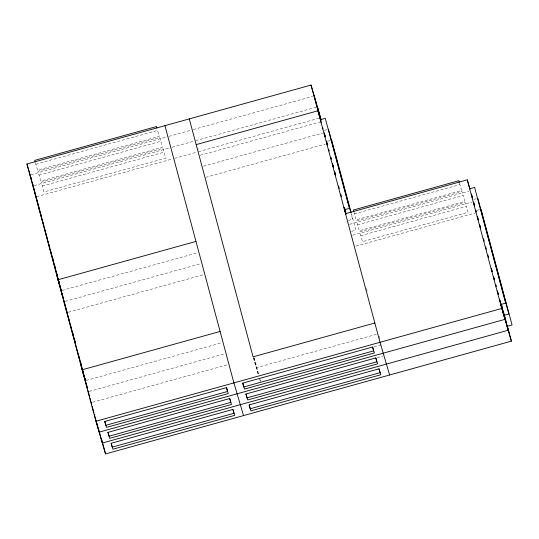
<?xml version="1.0" encoding="UTF-8"?>
<svg xmlns="http://www.w3.org/2000/svg" width="539" height="539" viewBox="0 0 539 539"><rect width="100%" height="100%" fill="white"/><g stroke="black" fill="none" stroke-linecap="round" stroke-linejoin="round"><path stroke-width="0.4" stroke-dasharray="2.69 2.02" d="M35.796 164.233L157.55 130.398L159.301 136.34L37.548 170.176L35.385 162.69M30.966 174.683L167.339 136.785M168.929 136.347L191.709 130.014M193.306 129.569L312.64 96.407M39.003 175.135L160.757 141.299L162.508 147.241L40.755 181.077L37.966 171.274L159.726 137.438L160.757 141.299M34.173 185.584L169.738 147.908M172.136 147.241L194.134 141.13M195.704 140.692L315.847 107.308M42.21 186.029L163.964 152.193L165.716 158.136L43.962 191.972L41.18 182.169L162.933 148.333L163.964 152.193M36.571 196.708L172.136 159.032M174.562 158.358L196.553 152.247M319.054 118.203L198.911 151.594L197.995 148.481M200.198 155.293L320.341 121.908M324.296 130.398L328.467 129.239M203.405 166.194L322.74 133.032M327.503 141.299L331.68 140.133M205.81 177.318L325.145 144.149M61.998 290.44L197.564 252.764M354.372 213.895L459.888 184.574L461.64 190.516L356.117 219.845L353.955 212.353M348.43 220.431L352.607 219.265L351.084 213.592M65.206 301.341L200.771 263.665M349.535 224.352L468.876 191.19M357.579 224.797L463.095 195.475L464.847 201.418L359.324 230.739L356.542 220.936L462.064 191.614L463.095 195.475M351.637 231.325L355.814 230.166L351.468 213.943M473.633 199.457L476.415 198.682M68.413 312.236L203.176 274.789M352.749 235.247L472.083 202.085M360.786 235.698L466.302 206.37L468.054 212.312L362.531 241.64L359.749 231.837L465.272 202.509L466.302 206.37M476.84 210.351L479.622 209.577M355.956 246.148L475.29 212.986M86.132 380.473L221.704 342.797M89.346 391.368L224.911 353.692M92.553 402.269L228.118 364.593M376.431 334.348L256.288 367.733L253.674 357.977M373.992 346.813L381.248 344.798M377.199 357.714L382.845 356.144M253.31 357.613L258.349 374.74M259.724 379.409L260.182 380.965M459.268 182.256L459.888 184.574M366.439 288.48L367.302 291.72M379.247 336.262L380.116 339.503M254.199 357.822L258.781 374.895M259.865 378.964L260.526 381.403M253.829 357.492L258.403 374.571"/><path stroke-width="0.81" d="M503.507 312.007L511.383 341.153L105.536 453.939L95.915 421.242L26.95 164.011L311.043 85.061L321.311 120.17M196.183 144.62L317.936 110.785L320.692 120.13L314.25 95.962M195.974 241.418L57.983 279.768L61.19 290.662L30.811 177.338M345.526 213.68L467.279 179.844L470.028 189.182M469.732 188.751L474.603 187.397L505.636 303.147L500.765 304.501L502.516 310.451M220.107 331.451L82.123 369.794L85.33 380.696L61.406 291.478M374.834 323.002L253.081 356.838L189.29 118.897M95.915 421.242L501.762 308.456L511.383 341.153M104.761 421.464L226.515 387.629L228.26 393.571L106.506 427.407L104.761 421.464L105.792 425.325L227.546 391.489L226.515 387.629M242.745 383.114L372.617 347.028L374.369 352.971L244.497 389.064L242.745 383.114L243.783 386.975L373.655 350.882L372.617 347.028M500.933 304.07L503.972 315.403L508.843 314.048L477.81 198.291M107.968 432.366L229.722 398.53L231.474 404.472L109.713 438.308L107.968 432.366L108.999 436.219L230.753 402.384L229.722 398.53M245.952 394.016L375.824 357.923L377.576 363.865L247.704 399.958L245.952 394.016L246.99 397.876L376.862 361.784L375.824 357.923M111.175 443.26L232.929 409.424L234.681 415.367L112.92 449.203L111.175 443.26L112.206 447.121L233.96 413.285L232.929 409.424M249.159 404.917L379.032 368.824L380.783 374.767L250.911 410.859L249.159 404.917L250.197 408.771L380.069 372.678L379.032 368.824M471.632 194.633L472.319 196.971M503.972 315.403L505.723 321.345L501.162 304.346M508.931 332.246L507.179 326.297L512.05 324.95L481.017 209.193M321.264 122.663L320.395 119.692L325.26 118.337L349.4 208.371L344.529 209.725L345.62 213.437M389.63 374.989L380.008 342.292L311.043 85.061M243.527 415.589L233.899 382.899L164.941 125.668M26.95 164.011L29.928 174.131M30.844 177.243L31.531 179.581M32.448 182.694L33.135 185.032M29.402 172.918L30.932 178.119M56.986 275.813L58.738 281.756M60.415 287.455L61.069 289.686M62.106 293.775L63.252 297.669M60.435 288.675L62.187 294.617M81.126 365.846L82.656 371.048M84.771 378.23L85.425 380.46M85.789 382.252L87.621 388.478M501.331 303.915L502.058 306.368M501.236 304.367L508.176 330.252L102.329 443.038L98.233 427.764M483.584 238.777L484.238 241.209M485.754 246.875L486.407 249.301M487.93 254.967L488.577 257.399M474.455 205.312L473.592 202.078L474.522 206.026M475.762 210.17L476.193 211.787M477.493 216.644L478.362 219.885M479.67 224.743L480.532 227.977M491.386 268.456L492.255 271.69M493.556 276.547L494.425 279.788M495.725 284.639L496.163 286.263M497.463 291.121L498.332 294.355M499.633 299.212L500.502 302.453M471.356 193.973L472.346 197.934M475.688 210.156L476.126 211.773M477.338 216.55L478.295 219.858M479.508 224.642L480.465 227.95M491.231 268.355L492.174 271.629M493.401 276.453L494.344 279.721M495.57 284.545L496.075 286.189M497.308 291.02L498.245 294.281M499.478 299.118L500.414 302.366M500.778 303.969L504.969 319.357L99.122 432.143L94.379 414.457M467.279 179.844L501.762 308.456M459.268 182.256L458.857 180.713L353.335 210.042L353.752 211.584M331.68 140.133L351.03 212.326M328.467 129.239L350.869 212.777M345.081 209.078L345.735 211.51M345.075 209.624L345.728 212.056M317.458 106.857L320.907 119.719M338.613 186.009L339.267 188.448M340.789 194.121L341.443 196.553M344.408 207.387L345.856 212.79M324.249 133.025L325.125 136.266L324.188 133.025M326.425 141.137L327.294 144.378M328.601 149.249L329.033 150.866M330.778 157.354L331.209 158.978M332.516 163.843L333.385 167.09M334.692 171.954L335.561 175.202M344.259 207.643L345.782 213.323M326.358 141.13L327.227 144.371M328.534 149.229L328.965 150.853M330.703 157.334L331.135 158.951M332.442 163.816L333.311 167.056M334.611 171.914L335.48 175.155M344.172 207.562L345.91 214.044M322.578 127.258L323.009 128.882M324.316 133.746L325.185 136.994M326.493 141.858L327.362 145.106M330.623 157.267L331.054 158.89M332.361 163.762L333.23 167.002M334.537 171.867L335.406 175.114M344.104 207.555L345.843 214.044M156.93 128.08L156.512 126.537L34.759 160.373L35.176 161.916M101.44 438.665L105.536 453.939M97.155 423.748L97.802 426.16M52.391 257.009L53.038 259.441M54.56 265.107L55.214 267.539M56.73 273.212L57.383 275.645M58.906 281.311L59.559 283.743M72.361 331.512L73.014 333.944M74.544 339.631L75.19 342.07M80.419 361.568L81.072 364M82.595 369.687L83.249 372.126M84.778 377.812L85.431 380.251M33.479 187.06L34.132 189.492M34.563 191.109L35.217 193.541M35.648 195.158L36.302 197.591M36.74 199.214L37.386 201.64M37.824 203.264L39.563 209.745M39.994 211.362L41.732 217.844M42.17 219.467L43.908 225.949M44.339 227.566L46.078 234.047M46.509 235.671L47.6 239.72M48.032 241.337L49.77 247.819M50.201 249.442L51.939 255.924M52.377 257.541L54.116 264.022M54.547 265.646L56.285 272.128M56.723 273.745L60.193 286.708M63.642 299.569L65.387 306.071M65.819 307.695L67.564 314.197M68.002 315.82L69.74 322.315M70.178 323.939L71.923 330.441M72.354 332.064L74.099 338.566M74.53 340.19L75.622 344.246M77.144 349.932L77.798 352.371M78.236 353.995L79.981 360.497M80.412 362.12L82.157 368.615M82.588 370.246L84.333 376.741M85.546 381.497L87.486 388.734M87.918 390.344L89.636 396.771M90.067 398.382L91.792 404.809M92.223 406.419L93.948 412.847"/></g></svg>
